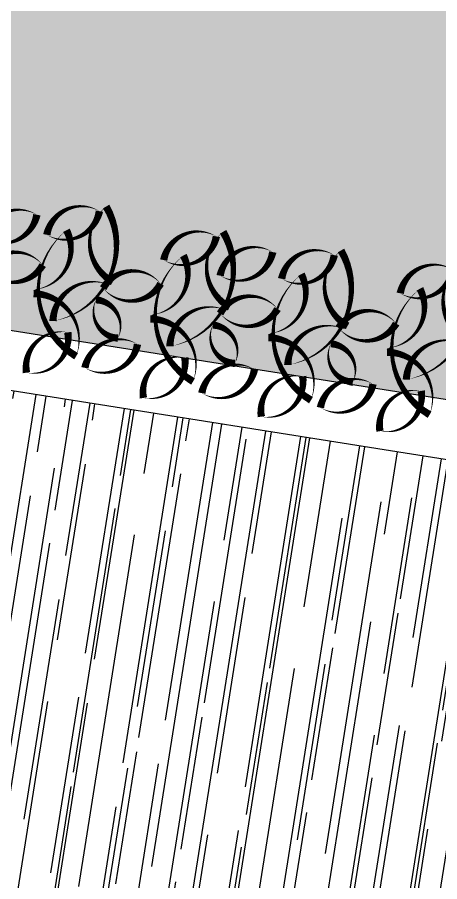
# Model space of a CAD drawing. Extents: x -640655 to -640254, y -1045449 to -1045159.
# Drawn here: x -640499.33 to -640496.48, y -1045396.72 to -1045390.89 of the extents above; entities that cross this region are included whole.
import ezdxf

# ---------------------------------------------------------------- set-up
doc = ezdxf.new("R2010")
doc.units = 0
doc.header["$MEASUREMENT"] = 0
for name, color, linetype in [('KERE ZAHRADA', 203, 'CONTINUOUS'), ('T_srafa', 8, 'CONTINUOUS'), ('T_tenka', 4, 'CONTINUOUS')]:
    doc.layers.add(name, color=color, linetype=linetype)

msp = doc.modelspace()

# ---------------------------------------------------------------- hatches: boundary and pattern name
at = {"layer": 'T_srafa', "linetype": 'Continuous'}
h = msp.add_hatch(dxfattribs=at)
h.set_pattern_fill('AR-RROOF', color=256, scale=0.3, style=0)
h.set_pattern_definition([(350.99993615, (0, 0), (0.69880485945, 0.193058976496), [4.5, -0.6, 1.5, -0.3]), (350.99993615, (0.41755, 0.08574), (-0.23388865915, 0.44101824806), [0.9, -0.099, 1.8, -0.225]), (350.999936149, (0.18804, 0.2284), (1.57223708808, -0.045514161123), [2.4, -0.42, 1.2, -0.3])])
h.paths.add_polyline_path([(-640499.7285, -1045373.2857), (-640502.0984, -1045373.406), (-640502.9084, -1045378.5203), (-640488.9227, -1045380.7354), (-640491.1363, -1045394.7112), (-640491.6275, -1045397.8123), (-640491.8403, -1045399.1558), (-640484.3338, -1045400.3447), (-640484.3103, -1045400.196), (-640491.6686, -1045399.0305), (-640491.6061, -1045398.636), (-640484.2478, -1045399.8015), (-640483.6698, -1045396.152), (-640489.2255, -1045395.272), (-640488.7976, -1045379.9452), (-640499.8654, -1045378.1923)])
h.paths.add_polyline_path([(-640488.6429, -1045396.0679, -1), (-640488.791, -1045396.0445, -1)], flags=16)
h.paths.add_polyline_path([(-640499.0874, -1045373.2532), (-640499.7285, -1045373.2857), (-640499.8654, -1045378.1923), (-640488.7976, -1045379.9452), (-640489.2255, -1045395.272), (-640483.6698, -1045396.152), (-640483.6181, -1045395.826), (-640486.0256, -1045395.4447), (-640486.046, -1045395.5731), (-640486.1941, -1045395.5496), (-640486.1855, -1045395.4953), (-640488.7412, -1045395.0905), (-640488.7498, -1045395.1449), (-640488.8979, -1045395.1214), (-640488.8776, -1045394.993), (-640486.3629, -1045379.1159), (-640499.6325, -1045377.0142), (-640499.038, -1045373.261)])
h.paths.add_polyline_path([(-640485.7668, -1045399.9737), (-640484.3192, -1045400.203), (-640484.2383, -1045399.6917), (-640485.6858, -1045399.4625)], flags=24)
h = msp.add_hatch(dxfattribs=at)
h.set_pattern_fill('GRASS', color=256, scale=0.15, style=0)
h.set_pattern_definition([(80.999936149, (0, 0), (-0.088167652584, 0.121352647379), [0.028125, -0.18400703445]), (35.999936149, (0, 0), (-0.088167652607, 0.121352647411), [0.028125, -0.121875]), (125.999936149, (0, 0), (-0.121352647411, -0.088167652607), [0.028125, -0.121875])])
h.paths.add_polyline_path([(-640488.9227, -1045380.7354), (-640502.9084, -1045378.5203), (-640502.0984, -1045373.406), (-640504.1397, -1045373.5096), (-640505.6615, -1045374.3179), (-640506.9843, -1045374.1119), (-640507.6371, -1045378.3046), (-640504.7268, -1045392.1537), (-640491.0737, -1045394.3161)])
h = msp.add_hatch(dxfattribs=at)
h.set_pattern_fill('AR-RROOF', color=256, scale=0.3, angle=90, style=0)
h.set_pattern_definition([(80.99993615, (0, 0), (-0.193058976496, 0.69880485945), [4.5, -0.6, 1.5, -0.3]), (80.99993615, (-0.08574, 0.41755), (-0.44101824806, -0.23388865915), [0.9, -0.099, 1.8, -0.225]), (80.999936149, (-0.2284, 0.18804), (0.045514161123, 1.57223708808), [2.4, -0.42, 1.2, -0.3])])
h.paths.add_polyline_path([(-640493.1611, -1045394.3905), (-640493.408, -1045394.3514), (-640493.951, -1045397.78), (-640495.5418, -1045397.8608), (-640494.8237, -1045397.9745), (-640491.6275, -1045397.8123), (-640491.6035, -1045397.6609), (-640493.6959, -1045397.7671)])
h.paths.add_polyline_path([(-640491.324, -1045395.8964), (-640492.4302, -1045395.7212), (-640492.2425, -1045394.536), (-640493.1611, -1045394.3905), (-640493.6959, -1045397.7671), (-640491.6035, -1045397.6609)])
h.paths.add_polyline_path([(-640491.6275, -1045397.8123), (-640494.8237, -1045397.9745), (-640491.7308, -1045398.4644)])
h.paths.add_polyline_path([(-640499.8911, -1045393.3245), (-640499.9981, -1045397.155), (-640495.5418, -1045397.8608), (-640493.951, -1045397.78), (-640493.408, -1045394.3514)])

# ---------------------------------------------------------------- linework, layer by layer
at = {"layer": 'KERE ZAHRADA', "color": 253, "linetype": 'Continuous', "ltscale": 0.001}
for points in [[(-640499.1961, -1045392.2206, 0, 0, 0.520567), (-640499.1961, -1045392.2206, 0, 0.05, 0.520567), (-640499.5511, -1045392.3796, 0, 0.05, 0.520567), (-640499.1961, -1045392.2206, 0.05, 0.05, 0)], [(-640498.7741, -1045392.1967, 0, 0, 0.520567), (-640498.7741, -1045392.1967, 0, 0.05, 0.520567), (-640499.1291, -1045392.3557, 0, 0.05, 0.520567), (-640498.7741, -1045392.1967, 0.05, 0.05, 0)], [(-640498.7286, -1045392.1651, 0, 0, 0.520567), (-640498.7286, -1045392.1651, 0, 0.05, 0.520567), (-640498.6846, -1045392.674, 0, 0.05, 0.520567), (-640498.7106, -1045392.6921, 0, 0.05, 0.520567), (-640499.0877, -1045392.9378, 0, 0.05, 0.520567), (-640498.7286, -1045392.1651, 0.05, 0.05, 0)], [(-640498.9312, -1045393.1749, 0, 0, 0.520567), (-640498.9312, -1045393.1749, 0, 0.05, 0.520567), (-640499.2187, -1045392.7527, 0, 0.05, 0.520567), (-640499.2049, -1045392.7242, 0, 0.05, 0.520567), (-640498.9964, -1045392.3253, 0, 0.05, 0.520567), (-640498.9312, -1045393.1749, 0.05, 0.05, 0)], [(-640497.9856, -1045392.3672, 0, 0, 0.520567), (-640497.9856, -1045392.3672, 0, 0.05, 0.520567), (-640498.3407, -1045392.5262, 0, 0.05, 0.520567), (-640497.9856, -1045392.3672, 0.05, 0.05, 0)], [(-640497.9401, -1045392.3356, 0, 0, 0.520567), (-640497.9401, -1045392.3356, 0, 0.05, 0.520567), (-640497.8961, -1045392.8446, 0, 0.05, 0.520567), (-640497.9222, -1045392.8626, 0, 0.05, 0.520567), (-640498.2992, -1045393.1083, 0, 0.05, 0.520567), (-640497.9401, -1045392.3356, 0.05, 0.05, 0)], [(-640497.6051, -1045392.4726, 0, 0, 0.520567), (-640497.6051, -1045392.4726, 0, 0.05, 0.520567), (-640497.9601, -1045392.6316, 0, 0.05, 0.520567), (-640497.6051, -1045392.4726, 0.05, 0.05, 0)], [(-640499.1566, -1045392.5601, 0, 0, 0.520567), (-640499.1566, -1045392.5601, 0, 0.05, 0.520567), (-640499.5444, -1045392.5898, 0, 0.05, 0.520567), (-640499.1566, -1045392.5601, 0.05, 0.05, 0)], [(-640498.1427, -1045393.3454, 0, 0, 0.520567), (-640498.1427, -1045393.3454, 0, 0.05, 0.520567), (-640498.4303, -1045392.9232, 0, 0.05, 0.520567), (-640498.4164, -1045392.8947, 0, 0.05, 0.520567), (-640498.2079, -1045392.4958, 0, 0.05, 0.520567), (-640498.1427, -1045393.3454, 0.05, 0.05, 0)], [(-640497.1901, -1045392.4932, 0, 0, 0.520567), (-640497.1901, -1045392.4932, 0, 0.05, 0.520567), (-640497.5451, -1045392.6522, 0, 0.05, 0.520567), (-640497.1901, -1045392.4932, 0.05, 0.05, 0)], [(-640497.1446, -1045392.4616, 0, 0, 0.520567), (-640497.1446, -1045392.4616, 0, 0.05, 0.520567), (-640497.1006, -1045392.9706, 0, 0.05, 0.520567), (-640497.1267, -1045392.9886, 0, 0.05, 0.520567), (-640497.5037, -1045393.2343, 0, 0.05, 0.520567), (-640497.1446, -1045392.4616, 0.05, 0.05, 0)], [(-640496.3902, -1045392.5913, 0, 0, 0.520567), (-640496.3902, -1045392.5913, 0, 0.05, 0.520567), (-640496.7452, -1045392.7502, 0, 0.05, 0.520567), (-640496.3902, -1045392.5913, 0.05, 0.05, 0)], [(-640498.361, -1045392.6861, 0, 0, 0.520567), (-640498.361, -1045392.6861, 0, 0.05, 0.520567), (-640498.7489, -1045392.7158, 0, 0.05, 0.520567), (-640498.361, -1045392.6861, 0.05, 0.05, 0)], [(-640496.3446, -1045392.5597, 0, 0, 0.520567), (-640496.3446, -1045392.5597, 0, 0.05, 0.520567), (-640496.3007, -1045393.0686, 0, 0.05, 0.520567), (-640496.3267, -1045393.0867, 0, 0.05, 0.520567), (-640496.7038, -1045393.3324, 0, 0.05, 0.520567), (-640496.3446, -1045392.5597, 0.05, 0.05, 0)], [(-640497.3472, -1045393.4714, 0, 0, 0.520567), (-640497.3472, -1045393.4714, 0, 0.05, 0.520567), (-640497.6347, -1045393.0492, 0, 0.05, 0.520567), (-640497.6209, -1045393.0207, 0, 0.05, 0.520567), (-640497.4124, -1045392.6218, 0, 0.05, 0.520567), (-640497.3472, -1045393.4714, 0.05, 0.05, 0)], [(-640496.5473, -1045393.5695, 0, 0, 0.520567), (-640496.5473, -1045393.5695, 0, 0.05, 0.520567), (-640496.8348, -1045393.1472, 0, 0.05, 0.520567), (-640496.8209, -1045393.1188, 0, 0.05, 0.520567), (-640496.6124, -1045392.7199, 0, 0.05, 0.520567), (-640496.5473, -1045393.5695, 0.05, 0.05, 0)], [(-640497.5726, -1045392.8566, 0, 0, 0.520567), (-640497.5726, -1045392.8566, 0, 0.05, 0.520567), (-640497.9604, -1045392.8863, 0, 0.05, 0.520567), (-640497.5726, -1045392.8566, 0.05, 0.05, 0)], [(-640498.6488, -1045393.0532, 0, 0, 0.520567), (-640498.6488, -1045393.0532, 0, 0.05, 0.520567), (-640498.7974, -1045392.7939, 0, 0.05, 0.520567), (-640498.6488, -1045393.0532, 0.05, 0.05, 0)], [(-640496.7726, -1045392.9547, 0, 0, 0.520567), (-640496.7726, -1045392.9547, 0, 0.05, 0.520567), (-640497.1605, -1045392.9844, 0, 0.05, 0.520567), (-640496.7726, -1045392.9547, 0.05, 0.05, 0)], [(-640497.8603, -1045393.2237, 0, 0, 0.520567), (-640497.8603, -1045393.2237, 0, 0.05, 0.520567), (-640498.0089, -1045392.9644, 0, 0.05, 0.520567), (-640497.8603, -1045393.2237, 0.05, 0.05, 0)], [(-640498.9874, -1045393.0142, 0, 0, 0.520567), (-640498.9874, -1045393.0142, 0, 0.05, 0.520567), (-640499.2661, -1045393.2856, 0, 0.05, 0.520567), (-640498.9874, -1045393.0142, 0.05, 0.05, 0)], [(-640498.8721, -1045393.2529, 0, 0, 0.520567), (-640498.8721, -1045393.2529, 0, 0.05, 0.520567), (-640498.5171, -1045393.094, 0, 0.05, 0.520567), (-640498.8721, -1045393.2529, 0.05, 0.05, 0)], [(-640497.0648, -1045393.3497, 0, 0, 0.520567), (-640497.0648, -1045393.3497, 0, 0.05, 0.520567), (-640497.2134, -1045393.0904, 0, 0.05, 0.520567), (-640497.0648, -1045393.3497, 0.05, 0.05, 0)], [(-640498.1989, -1045393.1847, 0, 0, 0.520567), (-640498.1989, -1045393.1847, 0, 0.05, 0.520567), (-640498.4776, -1045393.4562, 0, 0.05, 0.520567), (-640498.1989, -1045393.1847, 0.05, 0.05, 0)], [(-640498.0836, -1045393.4235, 0, 0, 0.520567), (-640498.0836, -1045393.4235, 0, 0.05, 0.520567), (-640497.7286, -1045393.2645, 0, 0.05, 0.520567), (-640498.0836, -1045393.4235, 0.05, 0.05, 0)], [(-640497.4034, -1045393.3107, 0, 0, 0.520567), (-640497.4034, -1045393.3107, 0, 0.05, 0.520567), (-640497.6821, -1045393.5821, 0, 0.05, 0.520567), (-640497.4034, -1045393.3107, 0.05, 0.05, 0)], [(-640497.2837, -1045393.5215, 0, 0, 0.520567), (-640497.2837, -1045393.5215, 0, 0.05, 0.520567), (-640496.9287, -1045393.3626, 0, 0.05, 0.520567), (-640497.2837, -1045393.5215, 0.05, 0.05, 0)], [(-640496.6035, -1045393.4088, 0, 0, 0.520567), (-640496.6035, -1045393.4088, 0, 0.05, 0.520567), (-640496.8821, -1045393.6802, 0, 0.05, 0.520567), (-640496.6035, -1045393.4088, 0.05, 0.05, 0)]]:
    msp.add_lwpolyline(points, format="xyseb", close=True, dxfattribs=at)
at = {"layer": 'T_tenka', "linetype": 'Continuous'}
for p, q in [((-640491.0737, -1045394.3161), (-640504.7268, -1045392.1537)), ((-640491.1363, -1045394.7112), (-640500.2862, -1045393.262))]:
    msp.add_line(p, q, dxfattribs=at)

doc.saveas('drawing.dxf')
